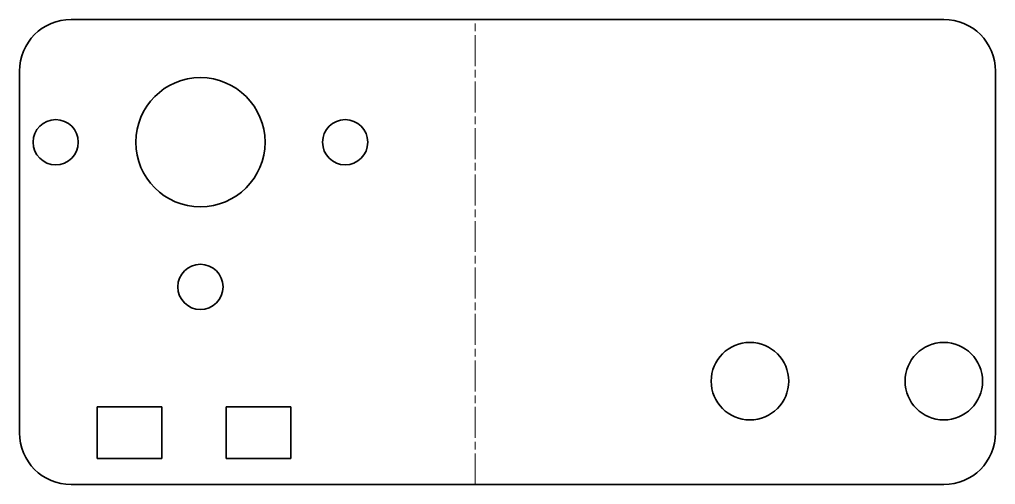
# Model space of a CAD drawing. Header units: inches. Extents: x 0 to 75.5, y 0 to 36.
import ezdxf

# ---------------------------------------------------------------- set-up
doc = ezdxf.new("R2010")
doc.units = ezdxf.units.IN
doc.header["$MEASUREMENT"] = 0
doc.linetypes.add('Chain', pattern=[13.68, 9.12, -1.14, 2.28, -1.14])
doc.layers.add('SIMUMAK Bend Centerline (ISO)', color=7, linetype='Chain', lineweight=9)
doc.layers.add('SIMUMAK Visible (ISO)', color=7, linetype='Continuous', lineweight=35)

# ---------------------------------------------------------------- blocks, each defined once
blk = doc.blocks.new('P-BTC-05-CSP01_Sheet_P-BTC-05-CSP01 (desplegada)')
at = {"layer": 'SIMUMAK Bend Centerline (ISO)', "ltscale": 0.263158}
blk.add_line((-2.5, -18), (-2.5, 18), dxfattribs=at)
at = {"layer": 'SIMUMAK Visible (ISO)'}
for p, q in [((-33.762, 18), (33.762, 18)), ((-37.762, -14), (-37.762, 14)), ((37.762, 14), (37.762, -14)), ((-31.762, -12), (-26.762, -12)), ((-31.762, -16), (-31.762, -12)), ((-26.762, -12), (-26.762, -16)), ((-21.762, -12), (-16.762, -12)), ((-21.762, -16), (-21.762, -12)), ((-16.762, -12), (-16.762, -16)), ((-26.762, -16), (-31.762, -16)), ((-16.762, -16), (-21.762, -16)), ((33.762, -18), (-33.762, -18))]:
    blk.add_line(p, q, dxfattribs=at)
for centre, radius in [((-23.762, 8.5), 5), ((-34.962, 8.5), 1.75), ((-12.562, 8.5), 1.75), ((-23.762, -2.7), 1.75), ((18.762, -10), 3), ((33.762, -10), 3)]:
    blk.add_circle(centre, radius, dxfattribs=at)
at = {"layer": 'SIMUMAK Visible (ISO)', "extrusion": (0, 0, -1)}
for centre, start, end in [((33.762, 14), 0, 90), ((-33.762, 14), 90, 180), ((33.762, -14), 270, 0), ((-33.762, -14), 180, 270)]:
    blk.add_arc(centre, 4, start, end, dxfattribs=at)

msp = doc.modelspace()

# ---------------------------------------------------------------- block references
msp.add_blockref('P-BTC-05-CSP01_Sheet_P-BTC-05-CSP01 (desplegada)', (37.762, 18))

doc.saveas('drawing.dxf')
